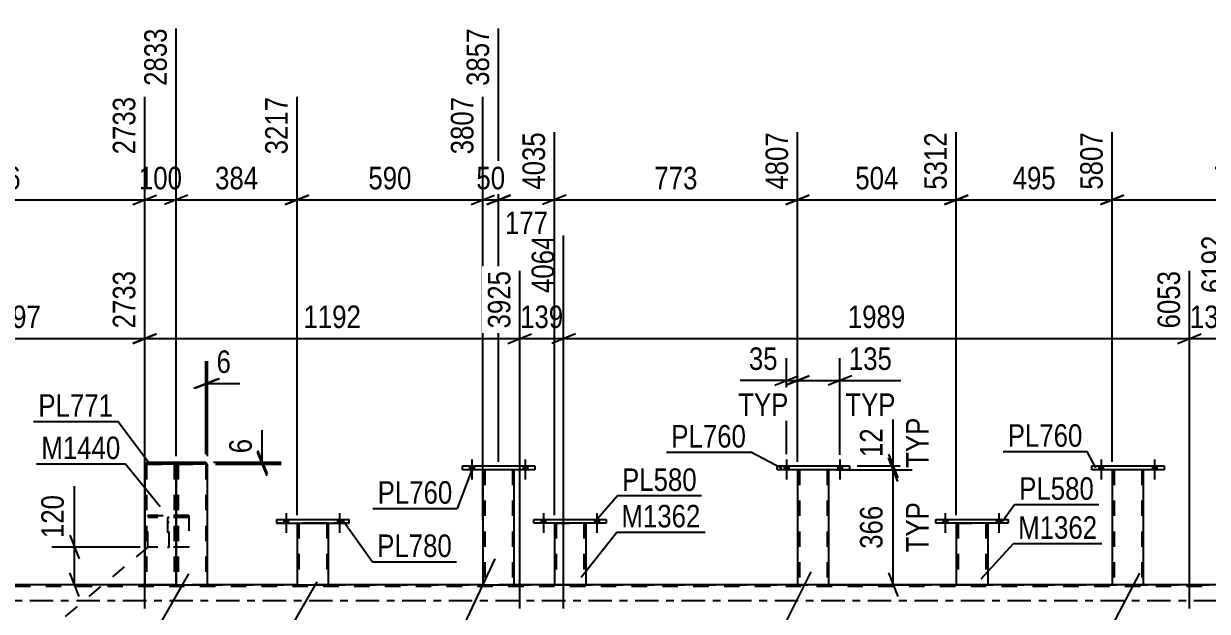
# Model space of a CAD drawing. Header units: millimetres. Extents: x -121 to 720, y -428 to 166.
# Drawn here: x 84.9 to 235.4, y -1.4 to 73.4 of the extents above; entities that cross this region are included whole.
import ezdxf

# ---------------------------------------------------------------- set-up
doc = ezdxf.new("R2010")
doc.units = ezdxf.units.MM
doc.linetypes.add('DXK_LINE_DOT2', pattern=[3.9198, 1.9599, -1.9599])
doc.linetypes.add('DXK_LINE_DOT3', pattern=[5.9187, 2.979, -0.9799, 0.9799, -0.9799])
doc.styles.add('Arial Narrow', font='ARIALN.TTF', dxfattribs={"height": 0.2})

# ---------------------------------------------------------------- blocks, each defined once
blk = doc.blocks.new('Part-318895430-3406 - 3370')
at = {"color": 2, "linetype": 'Continuous'}
for p, q in [((104.31, 17.35), (104.31, 2)), ((108.31, 17.35), (104.38, 17.35)), ((108.31, 2), (108.31, 17.35)), ((104.31, 2), (108.31, 2))]:
    blk.add_line(p, q, dxfattribs=at)
at = {"color": 7, "linetype": 'DXK_LINE_DOT2'}
for p, q in [((104.35, 17.35), (104.31, 17.35)), ((104.31, 17.35), (104.35, 17.35)), ((104.38, 17.35), (104.35, 17.35)), ((104.35, 17.35), (104.38, 17.35)), ((104.55, 17.35), (104.55, 2)), ((108.05, 17.35), (108.07, 17.35)), ((108.07, 17.35), (108.07, 2)), ((108.05, 2), (108.01, 2)), ((108.05, 2), (108.01, 2)), ((108.07, 2), (108.05, 2)), ((108.05, 2), (108.07, 2))]:
    blk.add_line(p, q, dxfattribs=at)
blk = doc.blocks.new('Part-318895430-3401 - 3370')
at = {"color": 2, "linetype": 'Continuous'}
for p, q in [((183.29, 16.63), (183.29, 2)), ((187.29, 2), (187.29, 16.63)), ((187.28, 1.99), (183.3, 1.99))]:
    blk.add_line(p, q, dxfattribs=at)
at = {"color": 7, "linetype": 'DXK_LINE_DOT2'}
for p, q in [((187.29, 16.63), (183.29, 16.63)), ((183.53, 16.63), (183.53, 1.99)), ((187.05, 16.63), (187.05, 1.99)), ((183.29, 2), (183.29, 1.99)), ((183.29, 1.99), (183.3, 1.99)), ((183.3, 1.99), (183.29, 1.99)), ((187, 1.99), (187.04, 1.99)), ((187, 1.99), (187.04, 1.99)), ((187.04, 1.99), (187.05, 1.99)), ((187.04, 1.99), (187.05, 1.99)), ((187.29, 1.99), (187.26, 1.99)), ((187.28, 1.99), (187.29, 1.99)), ((187.29, 2), (187.29, 1.99)), ((187.29, 1.99), (187.29, 2))]:
    blk.add_line(p, q, dxfattribs=at)
blk = doc.blocks.new('Part-318895430-3555 - 3370')
at = {"color": 2, "linetype": 'Continuous'}
for p, q in [((104.24, 17.35), (100.31, 17.35)), ((100.31, 17.35), (100.31, 2.01)), ((104.31, 2.01), (104.31, 17.35)), ((100.31, 2.01), (104.31, 2.01))]:
    blk.add_line(p, q, dxfattribs=at)
at = {"color": 7, "linetype": 'DXK_LINE_DOT2'}
for p, q in [((100.55, 17.35), (100.55, 2.01)), ((104.05, 17.35), (104.07, 17.35)), ((104.07, 17.35), (104.07, 2.01)), ((104.27, 17.35), (104.24, 17.35)), ((104.27, 17.35), (104.24, 17.35)), ((104.31, 17.35), (104.27, 17.35)), ((104.27, 17.35), (104.31, 17.35)), ((104.05, 2.01), (104.01, 2.01)), ((104.05, 2.01), (104.01, 2.01)), ((104.07, 2.01), (104.05, 2.01)), ((104.05, 2.01), (104.07, 2.01))]:
    blk.add_line(p, q, dxfattribs=at)
blk = doc.blocks.new('Part-318895430-3497 - 3370')
at = {"color": 7, "linetype": 'DXK_LINE_DOT2'}
for p, q in [((103.43, 10.56), (103.19, 10.56)), ((103.19, 10.56), (103.19, 6.8)), ((103.43, 10.56), (103.19, 10.56)), ((103.43, 6.8), (103.43, 10.56)), ((103.19, 9.96), (103.43, 9.96)), ((103.19, 6.8), (103.43, 6.8))]:
    blk.add_line(p, q, dxfattribs=at)
blk = doc.blocks.new('Part-318895430-3495 - 3370')
at = {"color": 2, "linetype": 'Continuous'}
for p, q in [((152.39, 9.84), (152.39, 2)), ((156.39, 9.84), (156.39, 2)), ((152.39, 2), (156.39, 2))]:
    blk.add_line(p, q, dxfattribs=at)
at = {"color": 7, "linetype": 'DXK_LINE_DOT2'}
for p, q in [((152.39, 9.84), (156.39, 9.84)), ((152.63, 9.84), (152.63, 2)), ((156.15, 9.84), (156.15, 2)), ((156.13, 2), (156.09, 2)), ((156.09, 2), (156.13, 2)), ((156.15, 2), (156.13, 2)), ((156.13, 2), (156.15, 2))]:
    blk.add_line(p, q, dxfattribs=at)
blk = doc.blocks.new('Part-318895430-3496 - 3370')
at = {"color": 7, "linetype": 'DXK_LINE_DOT2'}
for p, q in [((105.91, 10.8), (100.71, 10.8)), ((100.71, 6.8), (100.71, 10.8)), ((100.71, 10.8), (105.91, 10.8)), ((105.91, 10.56), (100.71, 10.56)), ((105.91, 10.56), (100.71, 10.56)), ((105.91, 10.8), (105.91, 6.8)), ((105.91, 6.8), (100.71, 6.8))]:
    blk.add_line(p, q, dxfattribs=at)
blk = doc.blocks.new('Part-318895430-3512 - 3370')
at = {"color": 2, "linetype": 'Continuous'}
for p, q in [((140.69, 17.11), (149.89, 17.11)), ((140.69, 16.63), (140.69, 17.11)), ((149.89, 16.63), (140.69, 16.63)), ((149.89, 17.11), (149.89, 16.63))]:
    blk.add_line(p, q, dxfattribs=at)
blk = doc.blocks.new('Part-318895430-3590 - 3370')
at = {"color": 2, "linetype": 'Continuous'}
for p, q in [((117.08, 10.32), (117.08, 9.84)), ((117.08, 10.32), (126.28, 10.32)), ((117.08, 9.84), (126.28, 9.84)), ((126.28, 9.84), (126.28, 10.32))]:
    blk.add_line(p, q, dxfattribs=at)
at = {"color": 7, "linetype": 'DXK_LINE_DOT2'}
for p, q in [((117.08, 10.32), (126.28, 10.32)), ((126.28, 9.84), (117.08, 9.84))]:
    blk.add_line(p, q, dxfattribs=at)
blk = doc.blocks.new('Part-318895430-3595 - 3370')
at = {"color": 2, "linetype": 'Continuous'}
for p, q in [((119.68, 9.84), (119.68, 2)), ((123.68, 2), (123.68, 9.84)), ((119.68, 1.99), (123.67, 1.99))]:
    blk.add_line(p, q, dxfattribs=at)
at = {"color": 7, "linetype": 'DXK_LINE_DOT2'}
for p, q in [((123.68, 9.84), (119.68, 9.84)), ((119.68, 9.84), (119.68, 9.84)), ((119.68, 9.84), (123.68, 9.84)), ((119.68, 9.84), (119.68, 9.84)), ((119.92, 9.84), (119.92, 9.84)), ((119.92, 9.84), (119.92, 1.99)), ((123.44, 9.84), (123.44, 9.84)), ((123.44, 9.84), (123.44, 1.99)), ((123.68, 9.84), (123.68, 9.84)), ((123.68, 9.84), (123.68, 9.84)), ((119.68, 2), (119.68, 1.99)), ((123.68, 1.99), (119.68, 1.99)), ((119.68, 1.99), (119.68, 1.99)), ((119.68, 1.99), (119.68, 1.99)), ((123.42, 1.99), (123.38, 1.99)), ((123.68, 1.99), (123.67, 1.99)), ((123.68, 1.99), (123.68, 2)), ((123.68, 1.99), (123.68, 2)), ((123.68, 1.99), (123.68, 1.99))]:
    blk.add_line(p, q, dxfattribs=at)
blk = doc.blocks.new('Part-318895430-3600 - 3370')
at = {"color": 2, "linetype": 'Continuous'}
for p, q in [((149.79, 10.32), (158.99, 10.32)), ((149.79, 9.84), (149.79, 10.32)), ((158.99, 9.84), (149.79, 9.84)), ((158.99, 10.32), (158.99, 9.84))]:
    blk.add_line(p, q, dxfattribs=at)
blk = doc.blocks.new('Part-318895430-3605 - 3370')
at = {"color": 2, "linetype": 'Continuous'}
for p, q in [((143.29, 16.63), (143.29, 2)), ((147.29, 2), (147.29, 16.63)), ((143.29, 2), (147.29, 2))]:
    blk.add_line(p, q, dxfattribs=at)
at = {"color": 7, "linetype": 'DXK_LINE_DOT2'}
for p, q in [((147.29, 16.63), (143.29, 16.63)), ((143.53, 16.63), (143.53, 2)), ((147.05, 16.63), (147.05, 2)), ((147, 2), (147.04, 2)), ((147, 2), (147.04, 2)), ((147.04, 2), (147.05, 2)), ((147.04, 2), (147.05, 2))]:
    blk.add_line(p, q, dxfattribs=at)
blk = doc.blocks.new('Part-318895430-3658 - 3370')
at = {"color": 2, "linetype": 'Continuous'}
for p, q in [((100.55, 17.59), (100.55, 17.35)), ((100.55, 17.59), (108.07, 17.59)), ((104.38, 17.35), (104.24, 17.35)), ((108.07, 17.59), (108.07, 17.35))]:
    blk.add_line(p, q, dxfattribs=at)
at = {"color": 7, "linetype": 'DXK_LINE_DOT2'}
for p, q in [((100.55, 17.59), (108.07, 17.59)), ((100.55, 17.35), (100.55, 17.35)), ((100.55, 17.35), (100.55, 17.35)), ((104.24, 17.35), (100.55, 17.35)), ((100.55, 17.35), (108.07, 17.35)), ((108.07, 17.35), (104.38, 17.35)), ((108.07, 17.35), (108.07, 17.35)), ((108.07, 17.35), (108.07, 17.35))]:
    blk.add_line(p, q, dxfattribs=at)
blk = doc.blocks.new('Part-318895430-3663 - 3370')
at = {"color": 2, "linetype": 'Continuous'}
for p, q in [((180.69, 17.11), (189.89, 17.11)), ((180.69, 16.63), (180.69, 17.11)), ((189.89, 16.63), (180.69, 16.63)), ((189.89, 17.11), (189.89, 16.63))]:
    blk.add_line(p, q, dxfattribs=at)
blk = doc.blocks.new('Part-318895430-3668 - 3370')
at = {"color": 2, "linetype": 'Continuous'}
for p, q in [((220.69, 17.11), (229.89, 17.11)), ((220.69, 16.63), (220.69, 17.11)), ((229.89, 16.63), (220.69, 16.63)), ((229.89, 17.11), (229.89, 16.63))]:
    blk.add_line(p, q, dxfattribs=at)
blk = doc.blocks.new('Bolt-318895430-3674 - 3370')
at = {"linetype": 'Continuous'}
for points in [[(141.61, 16.63), (142.17, 16.63), (142.17, 17.11), (141.61, 17.11)], [(141.61, 16.63), (142.17, 16.63), (142.17, 17.11), (141.61, 17.11)], [(148.41, 16.63), (148.97, 16.63), (148.97, 17.11), (148.41, 17.11)], [(148.41, 16.63), (148.97, 16.63), (148.97, 17.11), (148.41, 17.11)]]:
    blk.add_hatch(color=1, dxfattribs=at).paths.add_polyline_path(points)
at = {"color": 1, "linetype": 'Continuous'}
for p, q in [((141.61, 17.11), (141.61, 16.63)), ((141.61, 17.11), (141.61, 16.63)), ((141.89, 17.91), (141.89, 15.39)), ((141.89, 17.91), (141.89, 15.39)), ((142.17, 17.11), (142.17, 16.63)), ((142.17, 17.11), (142.17, 16.63)), ((148.41, 17.11), (148.41, 16.63)), ((148.41, 17.11), (148.41, 16.63)), ((148.69, 17.91), (148.69, 15.39)), ((148.69, 17.91), (148.69, 15.39)), ((148.97, 17.11), (148.97, 16.63)), ((148.97, 17.11), (148.97, 16.63))]:
    blk.add_line(p, q, dxfattribs=at)
blk = doc.blocks.new('Bolt-318895430-3675 - 3370')
at = {"linetype": 'Continuous'}
for points in [[(201.79, 9.84), (202.35, 9.84), (202.35, 10.32), (201.79, 10.32)], [(201.79, 9.84), (202.35, 9.84), (202.35, 10.32), (201.79, 10.32)], [(208.59, 9.84), (209.15, 9.84), (209.15, 10.32), (208.59, 10.32)], [(208.59, 9.84), (209.15, 9.84), (209.15, 10.32), (208.59, 10.32)]]:
    blk.add_hatch(color=1, dxfattribs=at).paths.add_polyline_path(points)
at = {"color": 1, "linetype": 'Continuous'}
for p, q in [((202.07, 11.12), (202.07, 8.6)), ((202.07, 11.12), (202.07, 8.6)), ((208.87, 11.12), (208.87, 8.6)), ((208.87, 11.12), (208.87, 8.6)), ((201.79, 10.32), (201.79, 9.84)), ((201.79, 10.32), (201.79, 9.84)), ((202.35, 10.32), (202.35, 9.84)), ((202.35, 10.32), (202.35, 9.84)), ((208.59, 10.32), (208.59, 9.84)), ((208.59, 10.32), (208.59, 9.84)), ((209.15, 10.32), (209.15, 9.84)), ((209.15, 10.32), (209.15, 9.84))]:
    blk.add_line(p, q, dxfattribs=at)
blk = doc.blocks.new('Bolt-318895430-3676 - 3370')
at = {"linetype": 'Continuous'}
for points in [[(150.71, 9.84), (151.27, 9.84), (151.27, 10.32), (150.71, 10.32)], [(150.71, 9.84), (151.27, 9.84), (151.27, 10.32), (150.71, 10.32)], [(157.51, 9.84), (158.07, 9.84), (158.07, 10.32), (157.51, 10.32)], [(157.51, 9.84), (158.07, 9.84), (158.07, 10.32), (157.51, 10.32)]]:
    blk.add_hatch(color=1, dxfattribs=at).paths.add_polyline_path(points)
at = {"color": 1, "linetype": 'Continuous'}
for p, q in [((150.99, 11.12), (150.99, 8.6)), ((150.99, 11.12), (150.99, 8.6)), ((157.79, 11.12), (157.79, 8.6)), ((157.79, 11.12), (157.79, 8.6)), ((150.71, 10.32), (150.71, 9.84)), ((150.71, 10.32), (150.71, 9.84)), ((151.27, 10.32), (151.27, 9.84)), ((151.27, 10.32), (151.27, 9.84)), ((157.51, 10.32), (157.51, 9.84)), ((157.51, 10.32), (157.51, 9.84)), ((158.07, 10.32), (158.07, 9.84)), ((158.07, 10.32), (158.07, 9.84))]:
    blk.add_line(p, q, dxfattribs=at)
blk = doc.blocks.new('Part-318895430-3692 - 3370')
at = {"color": 2, "linetype": 'Continuous'}
for p, q in [((223.29, 16.63), (223.29, 2)), ((227.29, 2), (227.29, 16.63)), ((227.28, 1.99), (223.3, 1.99))]:
    blk.add_line(p, q, dxfattribs=at)
at = {"color": 7, "linetype": 'DXK_LINE_DOT2'}
for p, q in [((227.29, 16.63), (223.29, 16.63)), ((223.53, 16.63), (223.53, 1.99)), ((227.05, 16.63), (227.05, 1.99)), ((223.29, 2), (223.29, 1.99)), ((223.29, 1.99), (223.3, 1.99)), ((223.3, 1.99), (223.29, 1.99)), ((226.99, 1.99), (227.03, 1.99)), ((226.99, 1.99), (227.03, 1.99)), ((227.03, 1.99), (227.05, 1.99)), ((227.03, 1.99), (227.05, 1.99)), ((227.29, 1.99), (227.25, 1.99)), ((227.28, 1.99), (227.29, 1.99)), ((227.29, 2), (227.29, 1.99)), ((227.29, 1.99), (227.29, 2))]:
    blk.add_line(p, q, dxfattribs=at)
blk = doc.blocks.new('Bolt-318895430-3725 - 3370')
at = {"linetype": 'Continuous'}
for points in [[(221.61, 16.63), (222.17, 16.63), (222.17, 17.11), (221.61, 17.11)], [(221.61, 16.63), (222.17, 16.63), (222.17, 17.11), (221.61, 17.11)], [(228.41, 16.63), (228.97, 16.63), (228.97, 17.11), (228.41, 17.11)], [(228.41, 16.63), (228.97, 16.63), (228.97, 17.11), (228.41, 17.11)]]:
    blk.add_hatch(color=1, dxfattribs=at).paths.add_polyline_path(points)
at = {"color": 1, "linetype": 'Continuous'}
for p, q in [((221.61, 17.11), (221.61, 16.63)), ((221.61, 17.11), (221.61, 16.63)), ((221.89, 17.91), (221.89, 15.39)), ((221.89, 17.91), (221.89, 15.39)), ((222.17, 17.11), (222.17, 16.63)), ((222.17, 17.11), (222.17, 16.63)), ((228.41, 17.11), (228.41, 16.63)), ((228.41, 17.11), (228.41, 16.63)), ((228.69, 17.91), (228.69, 15.39)), ((228.69, 17.91), (228.69, 15.39)), ((228.97, 17.11), (228.97, 16.63)), ((228.97, 17.11), (228.97, 16.63))]:
    blk.add_line(p, q, dxfattribs=at)
blk = doc.blocks.new('Part-318895430-3741 - 3370')
at = {"color": 2, "linetype": 'Continuous'}
for p, q in [((200.87, 10.32), (210.07, 10.32)), ((200.87, 9.84), (200.87, 10.32)), ((210.07, 9.84), (200.87, 9.84)), ((210.07, 10.32), (210.07, 9.84))]:
    blk.add_line(p, q, dxfattribs=at)
blk = doc.blocks.new('Part-318895430-3746 - 3370')
at = {"color": 2, "linetype": 'Continuous'}
for p, q in [((203.47, 9.84), (203.47, 2)), ((207.47, 9.84), (207.47, 2)), ((203.47, 2), (207.47, 2))]:
    blk.add_line(p, q, dxfattribs=at)
at = {"color": 7, "linetype": 'DXK_LINE_DOT2'}
for p, q in [((203.47, 9.84), (207.47, 9.84)), ((203.71, 9.84), (203.71, 2)), ((207.23, 9.84), (207.23, 2)), ((207.21, 2), (207.18, 2)), ((207.18, 2), (207.21, 2)), ((207.23, 2), (207.21, 2)), ((207.21, 2), (207.23, 2))]:
    blk.add_line(p, q, dxfattribs=at)
blk = doc.blocks.new('Bolt-318895430-3763 - 3370')
at = {"linetype": 'Continuous'}
for points in [[(118, 9.84), (118.56, 9.84), (118.56, 10.32), (118, 10.32)], [(118, 9.84), (118.56, 9.84), (118.56, 10.32), (118, 10.32)], [(124.8, 9.84), (125.36, 9.84), (125.36, 10.32), (124.8, 10.32)], [(124.8, 9.84), (125.36, 9.84), (125.36, 10.32), (124.8, 10.32)]]:
    blk.add_hatch(color=1, dxfattribs=at).paths.add_polyline_path(points)
at = {"color": 1, "linetype": 'Continuous'}
for p, q in [((118.28, 11.12), (118.28, 8.6)), ((118.28, 11.12), (118.28, 8.6)), ((125.08, 11.12), (125.08, 8.6)), ((125.08, 11.12), (125.08, 8.6)), ((118, 10.32), (118, 9.84)), ((118, 10.32), (118, 9.84)), ((118.56, 10.32), (118.56, 9.84)), ((118.56, 10.32), (118.56, 9.84)), ((124.8, 10.32), (124.8, 9.84)), ((124.8, 10.32), (124.8, 9.84)), ((125.36, 10.32), (125.36, 9.84)), ((125.36, 10.32), (125.36, 9.84))]:
    blk.add_line(p, q, dxfattribs=at)
blk = doc.blocks.new('Bolt-318895430-3809 - 3370')
at = {"linetype": 'Continuous'}
for points in [[(181.61, 16.63), (182.17, 16.63), (182.17, 17.11), (181.61, 17.11)], [(181.61, 16.63), (182.17, 16.63), (182.17, 17.11), (181.61, 17.11)], [(188.41, 16.63), (188.97, 16.63), (188.97, 17.11), (188.41, 17.11)], [(188.41, 16.63), (188.97, 16.63), (188.97, 17.11), (188.41, 17.11)]]:
    blk.add_hatch(color=1, dxfattribs=at).paths.add_polyline_path(points)
at = {"color": 1, "linetype": 'Continuous'}
for p, q in [((181.61, 17.11), (181.61, 16.63)), ((181.61, 17.11), (181.61, 16.63)), ((181.89, 17.91), (181.89, 15.39)), ((181.89, 17.91), (181.89, 15.39)), ((182.17, 17.11), (182.17, 16.63)), ((182.17, 17.11), (182.17, 16.63)), ((188.41, 17.11), (188.41, 16.63)), ((188.41, 17.11), (188.41, 16.63)), ((188.69, 17.91), (188.69, 15.39)), ((188.69, 17.91), (188.69, 15.39)), ((188.97, 17.11), (188.97, 16.63)), ((188.97, 17.11), (188.97, 16.63))]:
    blk.add_line(p, q, dxfattribs=at)
blk = doc.blocks.new('Part-318895430-3944 - 3370')
at = {"color": 7, "linetype": 'DXK_LINE_DOT2'}
for p, q in [((638.46, 1.76), (-9, 1.76)), ((104.31, 2), (638.46, 2)), ((108.31, 2), (104.31, 2)), ((123.68, 2), (119.68, 2)), ((147.29, 2), (143.29, 2)), ((187.29, 2), (183.29, 2)), ((227.29, 2), (223.29, 2))]:
    blk.add_line(p, q, dxfattribs=at)
at = {"color": 2, "linetype": 'Continuous'}
for p, q in [((104.31, 2), (67.29, 2)), ((119.68, 2), (108.31, 2)), ((143.29, 2), (123.68, 2)), ((183.29, 2), (147.29, 2)), ((223.29, 2), (187.29, 2)), ((263.34, 2), (227.29, 2))]:
    blk.add_line(p, q, dxfattribs=at)
at = {"color": 7, "linetype": 'DXK_LINE_DOT3'}
blk.add_line((-9, 0), (638.46, 0), dxfattribs=at)
blk = doc.blocks.new('StraightDimension-318895430-22063 - 3370')
at = {"color": 7, "linetype": 'Continuous'}
for p, q in [((90.77, 8.3), (91.97, 5.3)), ((99.71, 6.8), (88.52, 6.8)), ((91.37, 2.01), (91.37, 6.8)), ((91.97, 0.51), (90.77, 3.51)), ((99.55, 2.01), (88.52, 2.01))]:
    blk.add_line(p, q, dxfattribs=at)
at = {"color": 0}
blk.add_wipeout([(90.62, 14.01), (86.42, 14.01), (86.42, 7.33), (90.62, 7.33)], dxfattribs=at)
at = {"color": 7, "linetype": 'Continuous'}
blk.add_line((91.37, 6.8), (91.37, 14.54), dxfattribs=at)
blk.add_line((91.37, 6.8), (91.37, 14.54), dxfattribs=at)
at = {"color": 3, "style": 'Arial Narrow'}
blk.add_text('120', height=2.863, rotation=90.0002, dxfattribs=at).set_placement((90.02, 7.93))
blk = doc.blocks.new('StraightDimension-318895430-21462 - 3370')
at = {"color": 7, "linetype": 'Continuous'}
for p, q in [((238.7, -1), (238.7, 46.41)), ((233.12, -1), (233.12, 41.91)), ((231.62, 32.7), (234.62, 33.9)), ((233.12, 33.3), (238.7, 33.3)), ((240.2, 33.9), (237.2, 32.7))]:
    blk.add_line(p, q, dxfattribs=at)
at = {"color": 0}
blk.add_wipeout([(239.25, 34.05), (239.25, 38.25), (232.57, 38.25), (232.57, 34.05)], dxfattribs=at)
at = {"color": 3, "style": 'Arial Narrow'}
blk.add_text('139', height=2.863, dxfattribs=at).set_placement((233.17, 34.65))
at = {"color": 0, "linetype": 'Continuous'}
blk.add_wipeout([(238.1, 47.01), (233.9, 47.01), (233.9, 38.5), (238.1, 38.5)], dxfattribs=at)
at = {"color": 3, "linetype": 'Continuous', "style": 'Arial Narrow'}
blk.add_text('6192', height=2.863, rotation=90.0002, dxfattribs=at).set_placement((237.5, 39.1))
blk = doc.blocks.new('StraightDimension-318895430-17384 - 3370')
at = {"color": 7, "linetype": 'Continuous'}
for p, q in [((183.29, 17.63), (183.29, 30.82)), ((188.69, 18.54), (188.69, 30.82)), ((181.79, 27.37), (184.79, 28.57)), ((183.29, 27.97), (188.69, 27.97)), ((190.19, 28.57), (187.19, 27.37))]:
    blk.add_line(p, q, dxfattribs=at)
at = {"color": 0}
blk.add_wipeout([(195.9, 28.72), (195.9, 32.92), (189.22, 32.92), (189.22, 28.72)], dxfattribs=at)
at = {"color": 0, "linetype": 'Continuous'}
blk.add_wipeout([(196.36, 22.87), (196.36, 27.07), (188.77, 27.07), (188.77, 22.87)], dxfattribs=at)
at = {"color": 7, "linetype": 'Continuous'}
blk.add_line((188.69, 27.97), (196.43, 27.97), dxfattribs=at)
blk.add_line((188.69, 27.97), (196.43, 27.97), dxfattribs=at)
at = {"color": 3, "style": 'Arial Narrow'}
blk.add_text('135', height=2.863, dxfattribs=at).set_placement((189.82, 29.32))
at = {"color": 3, "linetype": 'Continuous', "style": 'Arial Narrow'}
blk.add_text('TYP', height=2.863, dxfattribs=at).set_placement((189.37, 23.47))
blk = doc.blocks.new('StraightDimension-318895430-21464 - 3370')
at = {"color": 7, "linetype": 'Continuous'}
for p, q in [((153.56, -1), (153.56, 46.41)), ((147.99, -1), (147.99, 41.91)), ((146.49, 32.7), (149.49, 33.9)), ((147.99, 33.3), (153.56, 33.3)), ((155.06, 33.9), (152.06, 32.7))]:
    blk.add_line(p, q, dxfattribs=at)
at = {"color": 0}
blk.add_wipeout([(154.12, 34.05), (154.12, 38.25), (147.43, 38.25), (147.43, 34.05)], dxfattribs=at)
at = {"color": 3, "style": 'Arial Narrow'}
blk.add_text('139', height=2.863, dxfattribs=at).set_placement((148.03, 34.65))
at = {"color": 0, "linetype": 'Continuous'}
blk.add_wipeout([(152.96, 47.01), (148.76, 47.01), (148.76, 38.5), (152.96, 38.5)], dxfattribs=at)
at = {"color": 3, "linetype": 'Continuous', "style": 'Arial Narrow'}
blk.add_text('4064', height=2.863, rotation=90.0002, dxfattribs=at).set_placement((152.36, 39.1))
blk = doc.blocks.new('StraightDimension-318895430-22085 - 3370')
at = {"color": 7, "linetype": 'Continuous'}
for p, q in [((108.07, 18.59), (108.07, 30.44)), ((108.31, 18.35), (108.31, 30.44)), ((106.57, 26.99), (109.57, 28.19)), ((109.81, 28.19), (106.81, 26.99)), ((108.07, 27.59), (108.31, 27.59))]:
    blk.add_line(p, q, dxfattribs=at)
at = {"color": 0}
blk.add_wipeout([(111.86, 28.34), (111.86, 32.54), (108.84, 32.54), (108.84, 28.34)], dxfattribs=at)
at = {"color": 7, "linetype": 'Continuous'}
blk.add_line((108.31, 27.59), (112.39, 27.59), dxfattribs=at)
blk.add_line((108.31, 27.59), (112.39, 27.59), dxfattribs=at)
at = {"color": 3, "style": 'Arial Narrow'}
blk.add_text('6', height=2.86, dxfattribs=at).set_placement((109.44, 28.94))
blk = doc.blocks.new('StraightDimension-318895430-10775 - 3370')
at = {"color": 7, "linetype": 'Continuous'}
for p, q in [((183.29, 17.63), (183.29, 59.56)), ((203.47, 10.84), (203.47, 59.56)), ((184.79, 51.54), (181.79, 50.34)), ((201.97, 50.34), (204.97, 51.54)), ((183.29, 50.94), (203.47, 50.94))]:
    blk.add_line(p, q, dxfattribs=at)
at = {"color": 0, "linetype": 'Continuous'}
blk.add_wipeout([(202.87, 60.16), (198.67, 60.16), (198.67, 51.64), (202.87, 51.64)], dxfattribs=at)
at = {"color": 0}
blk.add_wipeout([(196.72, 51.69), (196.72, 55.89), (190.04, 55.89), (190.04, 51.69)], dxfattribs=at)
at = {"color": 3, "linetype": 'Continuous', "style": 'Arial Narrow'}
blk.add_text('5312', height=2.863, rotation=90.0002, dxfattribs=at).set_placement((202.27, 52.24))
at = {"color": 3, "style": 'Arial Narrow'}
blk.add_text('504', height=2.863, dxfattribs=at).set_placement((190.64, 52.29))
blk = doc.blocks.new('StraightDimension-318895430-10776 - 3370')
at = {"color": 7, "linetype": 'Continuous'}
for p, q in [((152.39, 10.84), (152.39, 59.56)), ((183.29, 17.63), (183.29, 59.56)), ((153.89, 51.54), (150.89, 50.34)), ((181.79, 50.34), (184.79, 51.54)), ((152.39, 50.94), (183.29, 50.94))]:
    blk.add_line(p, q, dxfattribs=at)
at = {"color": 0, "linetype": 'Continuous'}
blk.add_wipeout([(182.69, 60.16), (178.49, 60.16), (178.49, 51.64), (182.69, 51.64)], dxfattribs=at)
at = {"color": 0}
blk.add_wipeout([(171.18, 51.69), (171.18, 55.89), (164.5, 55.89), (164.5, 51.69)], dxfattribs=at)
at = {"color": 3, "linetype": 'Continuous', "style": 'Arial Narrow'}
blk.add_text('4807', height=2.863, rotation=90.0002, dxfattribs=at).set_placement((182.09, 52.24))
at = {"color": 3, "style": 'Arial Narrow'}
blk.add_text('773', height=2.863, dxfattribs=at).set_placement((165.1, 52.29))
blk = doc.blocks.new('StraightDimension-318895430-10781 - 3370')
at = {"color": 7, "linetype": 'Continuous'}
for p, q in [((104.31, 18.35), (104.31, 72.76)), ((100.31, 18.35), (100.31, 64.06)), ((98.81, 50.34), (101.81, 51.54)), ((105.81, 51.54), (102.81, 50.34)), ((100.31, 50.94), (104.31, 50.94))]:
    blk.add_line(p, q, dxfattribs=at)
at = {"color": 0, "linetype": 'Continuous'}
blk.add_wipeout([(103.71, 73.36), (99.51, 73.36), (99.51, 64.84), (103.71, 64.84)], dxfattribs=at)
at = {"color": 0}
blk.add_wipeout([(105.65, 51.69), (105.65, 55.89), (98.97, 55.89), (98.97, 51.69)], dxfattribs=at)
at = {"color": 3, "linetype": 'Continuous', "style": 'Arial Narrow'}
blk.add_text('2833', height=2.863, rotation=90.0002, dxfattribs=at).set_placement((103.11, 65.44))
at = {"color": 3, "style": 'Arial Narrow'}
blk.add_text('100', height=2.863, dxfattribs=at).set_placement((99.57, 52.29))
blk = doc.blocks.new('StraightDimension-318895430-10782 - 3370')
at = {"color": 7, "linetype": 'Continuous'}
for p, q in [((63.29, 17.63), (63.29, 64.06)), ((100.31, 18.35), (100.31, 64.06)), ((64.79, 51.54), (61.79, 50.34)), ((98.81, 50.34), (101.81, 51.54)), ((63.29, 50.94), (100.31, 50.94))]:
    blk.add_line(p, q, dxfattribs=at)
at = {"color": 0, "linetype": 'Continuous'}
blk.add_wipeout([(99.71, 64.66), (95.51, 64.66), (95.51, 56.14), (99.71, 56.14)], dxfattribs=at)
at = {"color": 0}
blk.add_wipeout([(85.14, 51.69), (85.14, 55.89), (78.46, 55.89), (78.46, 51.69)], dxfattribs=at)
at = {"color": 3, "linetype": 'Continuous', "style": 'Arial Narrow'}
blk.add_text('2733', height=2.863, rotation=90.0002, dxfattribs=at).set_placement((99.11, 56.74))
at = {"color": 3, "style": 'Arial Narrow'}
blk.add_text('926', height=2.863, dxfattribs=at).set_placement((79.06, 52.29))
blk = doc.blocks.new('StraightDimension-318895430-10780 - 3370')
at = {"color": 7, "linetype": 'Continuous'}
for p, q in [((104.31, 18.35), (104.31, 72.76)), ((119.68, 10.84), (119.68, 64.06)), ((105.81, 51.54), (102.81, 50.34)), ((118.18, 50.34), (121.18, 51.54)), ((104.31, 50.94), (119.68, 50.94))]:
    blk.add_line(p, q, dxfattribs=at)
at = {"color": 0}
blk.add_wipeout([(115.34, 51.69), (115.34, 55.89), (108.65, 55.89), (108.65, 51.69)], dxfattribs=at)
at = {"color": 3, "style": 'Arial Narrow'}
blk.add_text('384', height=2.863, dxfattribs=at).set_placement((109.25, 52.29))
at = {"color": 0, "linetype": 'Continuous'}
blk.add_wipeout([(119.08, 64.66), (114.88, 64.66), (114.88, 56.14), (119.08, 56.14)], dxfattribs=at)
at = {"color": 3, "linetype": 'Continuous', "style": 'Arial Narrow'}
blk.add_text('3217', height=2.863, rotation=90.0002, dxfattribs=at).set_placement((118.48, 56.74))
blk = doc.blocks.new('StraightDimension-318895430-22096 - 3370')
at = {"color": 7, "linetype": 'Continuous'}
for p, q in [((114.66, 19.09), (115.86, 16.09)), ((115.86, 15.85), (114.66, 18.85)), ((109.07, 17.59), (117.66, 17.59)), ((109.31, 17.35), (117.66, 17.35)), ((115.26, 17.35), (115.26, 17.59))]:
    blk.add_line(p, q, dxfattribs=at)
at = {"color": 0}
blk.add_wipeout([(114.51, 21.14), (110.31, 21.14), (110.31, 18.12), (114.51, 18.12)], dxfattribs=at)
at = {"color": 7, "linetype": 'Continuous'}
blk.add_line((115.26, 17.59), (115.26, 21.67), dxfattribs=at)
blk.add_line((115.26, 17.59), (115.26, 21.67), dxfattribs=at)
at = {"color": 3, "style": 'Arial Narrow'}
blk.add_text('6', height=2.86, rotation=90.0002, dxfattribs=at).set_placement((113.91, 18.72))
blk = doc.blocks.new('StraightDimension-318895430-10777 - 3370')
at = {"color": 7, "linetype": 'Continuous'}
for p, q in [((145.29, 17.63), (145.29, 72.76)), ((152.39, 10.84), (152.39, 59.56)), ((143.79, 50.34), (146.79, 51.54)), ((153.89, 51.54), (150.89, 50.34)), ((145.29, 50.94), (152.39, 50.94))]:
    blk.add_line(p, q, dxfattribs=at)
at = {"color": 0, "linetype": 'Continuous'}
blk.add_wipeout([(151.79, 60.16), (147.59, 60.16), (147.59, 51.64), (151.79, 51.64)], dxfattribs=at)
at = {"color": 0}
blk.add_wipeout([(152.18, 45.99), (152.18, 50.19), (145.5, 50.19), (145.5, 45.99)], dxfattribs=at)
at = {"color": 3, "linetype": 'Continuous', "style": 'Arial Narrow'}
blk.add_text('4035', height=2.863, rotation=90.0002, dxfattribs=at).set_placement((151.19, 52.24))
at = {"color": 3, "style": 'Arial Narrow'}
blk.add_text('177', height=2.863, dxfattribs=at).set_placement((146.1, 46.59))
blk = doc.blocks.new('StraightDimension-318895430-17385 - 3370')
at = {"color": 7, "linetype": 'Continuous'}
for p, q in [((181.89, 18.59), (181.89, 30.82)), ((183.29, 17.63), (183.29, 30.82)), ((180.39, 27.37), (183.39, 28.57)), ((184.79, 28.57), (181.79, 27.37)), ((181.89, 27.97), (183.29, 27.97))]:
    blk.add_line(p, q, dxfattribs=at)
at = {"color": 0}
blk.add_wipeout([(181.37, 28.72), (181.37, 32.92), (176.51, 32.92), (176.51, 28.72)], dxfattribs=at)
at = {"color": 0, "linetype": 'Continuous'}
blk.add_wipeout([(182.74, 22.87), (182.74, 27.07), (175.15, 27.07), (175.15, 22.87)], dxfattribs=at)
at = {"color": 7, "linetype": 'Continuous'}
blk.add_line((181.89, 27.97), (175.99, 27.97), dxfattribs=at)
blk.add_line((181.89, 27.97), (175.99, 27.97), dxfattribs=at)
at = {"color": 3, "style": 'Arial Narrow'}
blk.add_text('35', height=2.863, dxfattribs=at).set_placement((177.11, 29.32))
at = {"color": 3, "linetype": 'Continuous', "style": 'Arial Narrow'}
blk.add_text('TYP', height=2.863, dxfattribs=at).set_placement((175.75, 23.47))
blk = doc.blocks.new('StraightDimension-318895430-10773 - 3370')
at = {"color": 7, "linetype": 'Continuous'}
for p, q in [((223.29, 17.63), (223.29, 59.56)), ((254.55, 10.84), (254.55, 59.56)), ((224.79, 51.54), (221.79, 50.34)), ((253.05, 50.34), (256.05, 51.54)), ((223.29, 50.94), (254.55, 50.94))]:
    blk.add_line(p, q, dxfattribs=at)
at = {"color": 0, "linetype": 'Continuous'}
blk.add_wipeout([(253.95, 60.16), (249.75, 60.16), (249.75, 51.64), (253.95, 51.64)], dxfattribs=at)
at = {"color": 0}
blk.add_wipeout([(242.26, 51.69), (242.26, 55.89), (235.58, 55.89), (235.58, 51.69)], dxfattribs=at)
at = {"color": 3, "linetype": 'Continuous', "style": 'Arial Narrow'}
blk.add_text('6589', height=2.863, rotation=90.0002, dxfattribs=at).set_placement((253.35, 52.24))
at = {"color": 3, "style": 'Arial Narrow'}
blk.add_text('782', height=2.863, dxfattribs=at).set_placement((236.18, 52.29))
blk = doc.blocks.new('StraightDimension-318895430-10774 - 3370')
at = {"color": 7, "linetype": 'Continuous'}
for p, q in [((203.47, 10.84), (203.47, 59.56)), ((223.29, 17.63), (223.29, 59.56)), ((204.97, 51.54), (201.97, 50.34)), ((221.79, 50.34), (224.79, 51.54)), ((203.47, 50.94), (223.29, 50.94))]:
    blk.add_line(p, q, dxfattribs=at)
at = {"color": 0, "linetype": 'Continuous'}
blk.add_wipeout([(222.69, 60.16), (218.49, 60.16), (218.49, 51.64), (222.69, 51.64)], dxfattribs=at)
at = {"color": 0}
blk.add_wipeout([(216.72, 51.69), (216.72, 55.89), (210.04, 55.89), (210.04, 51.69)], dxfattribs=at)
at = {"color": 3, "linetype": 'Continuous', "style": 'Arial Narrow'}
blk.add_text('5807', height=2.863, rotation=90.0002, dxfattribs=at).set_placement((222.09, 52.24))
at = {"color": 3, "style": 'Arial Narrow'}
blk.add_text('495', height=2.863, dxfattribs=at).set_placement((210.64, 52.29))
blk = doc.blocks.new('StraightDimension-318895430-10778 - 3370')
at = {"color": 7, "linetype": 'Continuous'}
for p, q in [((145.29, 17.63), (145.29, 72.76)), ((143.29, 10.32), (143.29, 64.06)), ((141.79, 50.34), (144.79, 51.54)), ((146.79, 51.54), (143.79, 50.34)), ((143.29, 50.94), (145.29, 50.94))]:
    blk.add_line(p, q, dxfattribs=at)
at = {"color": 0, "linetype": 'Continuous'}
blk.add_wipeout([(144.69, 73.36), (140.49, 73.36), (140.49, 64.84), (144.69, 64.84)], dxfattribs=at)
at = {"color": 0}
blk.add_wipeout([(146.72, 51.69), (146.72, 55.89), (141.87, 55.89), (141.87, 51.69)], dxfattribs=at)
at = {"color": 3, "linetype": 'Continuous', "style": 'Arial Narrow'}
blk.add_text('3857', height=2.863, rotation=90.0002, dxfattribs=at).set_placement((144.09, 65.44))
at = {"color": 3, "style": 'Arial Narrow'}
blk.add_text('50', height=2.863, dxfattribs=at).set_placement((142.47, 52.29))
blk = doc.blocks.new('StraightDimension-318895430-10779 - 3370')
at = {"color": 7, "linetype": 'Continuous'}
for p, q in [((119.68, 10.84), (119.68, 64.06)), ((143.29, 10.32), (143.29, 64.06)), ((121.18, 51.54), (118.18, 50.34)), ((141.79, 50.34), (144.79, 51.54)), ((119.68, 50.94), (143.29, 50.94))]:
    blk.add_line(p, q, dxfattribs=at)
at = {"color": 0, "linetype": 'Continuous'}
blk.add_wipeout([(142.69, 64.66), (138.49, 64.66), (138.49, 56.14), (142.69, 56.14)], dxfattribs=at)
at = {"color": 0}
blk.add_wipeout([(134.83, 51.69), (134.83, 55.89), (128.14, 55.89), (128.14, 51.69)], dxfattribs=at)
at = {"color": 3, "linetype": 'Continuous', "style": 'Arial Narrow'}
blk.add_text('3807', height=2.863, rotation=90.0002, dxfattribs=at).set_placement((142.09, 56.74))
at = {"color": 3, "style": 'Arial Narrow'}
blk.add_text('590', height=2.863, dxfattribs=at).set_placement((128.74, 52.29))
blk = doc.blocks.new('StraightDimension-318895430-17355 - 3370')
at = {"color": 7, "linetype": 'Continuous'}
for p, q in [((194.85, 18.61), (196.05, 15.61)), ((196.05, 15.13), (194.85, 18.13)), ((188.29, 16.63), (197.85, 16.63)), ((190.89, 17.11), (197.85, 17.11)), ((195.45, 16.63), (195.45, 17.11))]:
    blk.add_line(p, q, dxfattribs=at)
at = {"color": 0, "linetype": 'Continuous'}
blk.add_wipeout([(200.55, 23.86), (196.35, 23.86), (196.35, 16.27), (200.55, 16.27)], dxfattribs=at)
at = {"color": 0}
blk.add_wipeout([(194.7, 22.49), (190.5, 22.49), (190.5, 17.64), (194.7, 17.64)], dxfattribs=at)
at = {"color": 7, "linetype": 'Continuous'}
blk.add_line((195.45, 17.11), (195.45, 23.02), dxfattribs=at)
blk.add_line((195.45, 17.11), (195.45, 23.02), dxfattribs=at)
at = {"color": 3, "linetype": 'Continuous', "style": 'Arial Narrow'}
blk.add_text('TYP', height=2.863, rotation=90.0002, dxfattribs=at).set_placement((199.95, 16.87))
at = {"color": 3, "style": 'Arial Narrow'}
blk.add_text('12', height=2.863, rotation=90.0002, dxfattribs=at).set_placement((194.1, 18.24))
blk = doc.blocks.new('StraightDimension-318895430-17356 - 3370')
at = {"color": 7, "linetype": 'Continuous'}
for p, q in [((196.05, 15.13), (194.85, 18.13)), ((188.29, 16.63), (197.85, 16.63)), ((195.45, 2), (195.45, 16.63)), ((194.85, 3.5), (196.05, 0.5)), ((188.29, 2), (197.85, 2))]:
    blk.add_line(p, q, dxfattribs=at)
at = {"color": 0, "linetype": 'Continuous'}
blk.add_wipeout([(200.55, 13.11), (196.35, 13.11), (196.35, 5.52), (200.55, 5.52)], dxfattribs=at)
at = {"color": 3, "linetype": 'Continuous', "style": 'Arial Narrow'}
blk.add_text('TYP', height=2.863, rotation=90.0002, dxfattribs=at).set_placement((199.95, 6.12))
at = {"color": 0}
blk.add_wipeout([(194.7, 12.66), (190.5, 12.66), (190.5, 5.97), (194.7, 5.97)], dxfattribs=at)
at = {"color": 3, "style": 'Arial Narrow'}
blk.add_text('366', height=2.863, rotation=90.0002, dxfattribs=at).set_placement((194.1, 6.57))
blk = doc.blocks.new('StraightDimension-318895430-21463 - 3370')
at = {"color": 7, "linetype": 'Continuous'}
for p, q in [((153.56, -1), (153.56, 46.41)), ((233.12, -1), (233.12, 41.91)), ((155.06, 33.9), (152.06, 32.7)), ((153.56, 33.3), (233.12, 33.3)), ((231.62, 32.7), (234.62, 33.9))]:
    blk.add_line(p, q, dxfattribs=at)
at = {"color": 0, "linetype": 'Continuous'}
blk.add_wipeout([(232.52, 42.51), (228.32, 42.51), (228.32, 34), (232.52, 34)], dxfattribs=at)
at = {"color": 0}
blk.add_wipeout([(197.6, 34.05), (197.6, 38.25), (189.09, 38.25), (189.09, 34.05)], dxfattribs=at)
at = {"color": 3, "linetype": 'Continuous', "style": 'Arial Narrow'}
blk.add_text('6053', height=2.863, rotation=90.0002, dxfattribs=at).set_placement((231.92, 34.6))
at = {"color": 3, "style": 'Arial Narrow'}
blk.add_text('1989', height=2.863, dxfattribs=at).set_placement((189.69, 34.65))
blk = doc.blocks.new('StraightDimension-318895430-21465 - 3370')
at = {"color": 7, "linetype": 'Continuous'}
for p, q in [((100.31, -1), (100.31, 41.91)), ((147.99, -1), (147.99, 41.91)), ((101.81, 33.9), (98.81, 32.7)), ((100.31, 33.3), (147.99, 33.3)), ((146.49, 32.7), (149.49, 33.9))]:
    blk.add_line(p, q, dxfattribs=at)
at = {"color": 0, "linetype": 'Continuous'}
blk.add_wipeout([(147.39, 42.51), (143.19, 42.51), (143.19, 34), (147.39, 34)], dxfattribs=at)
at = {"color": 0}
blk.add_wipeout([(128.41, 34.05), (128.41, 38.25), (119.89, 38.25), (119.89, 34.05)], dxfattribs=at)
at = {"color": 3, "linetype": 'Continuous', "style": 'Arial Narrow'}
blk.add_text('3925', height=2.863, rotation=90.0002, dxfattribs=at).set_placement((146.79, 34.6))
at = {"color": 3, "style": 'Arial Narrow'}
blk.add_text('1192', height=2.863, dxfattribs=at).set_placement((120.49, 34.65))
blk = doc.blocks.new('StraightDimension-318895430-21466 - 3370')
at = {"color": 7, "linetype": 'Continuous'}
for p, q in [((68.43, -1), (68.43, 46.41)), ((100.31, -1), (100.31, 41.91)), ((69.93, 33.9), (66.93, 32.7)), ((68.43, 33.3), (100.31, 33.3)), ((98.81, 32.7), (101.81, 33.9))]:
    blk.add_line(p, q, dxfattribs=at)
at = {"color": 0, "linetype": 'Continuous'}
blk.add_wipeout([(99.71, 42.51), (95.51, 42.51), (95.51, 34), (99.71, 34)], dxfattribs=at)
at = {"color": 0}
blk.add_wipeout([(87.71, 34.05), (87.71, 38.25), (81.03, 38.25), (81.03, 34.05)], dxfattribs=at)
at = {"color": 3, "linetype": 'Continuous', "style": 'Arial Narrow'}
blk.add_text('2733', height=2.863, rotation=90.0002, dxfattribs=at).set_placement((99.11, 34.6))
at = {"color": 3, "style": 'Arial Narrow'}
blk.add_text('797', height=2.863, dxfattribs=at).set_placement((81.63, 34.65))
blk = doc.blocks.new('Mark-318895430-3508 - 3370')
at = {"color": 0}
blk.add_wipeout([(139.43, 12.31), (139.43, 15.31), (129.92, 15.31), (129.92, 12.31)], dxfattribs=at)
blk.add_wipeout([(139.43, 12.31), (139.43, 15.31), (129.92, 15.31), (129.92, 12.31)], dxfattribs=at)
at = {"color": 30, "linetype": 'Continuous'}
for p in [(142, 16.94), (129.32, 11.71)]:
    blk.add_line(p, (140.03, 11.71), dxfattribs=at)
at = {"color": 3, "style": 'Arial Narrow'}
blk.add_text('PL760', height=2.863, dxfattribs=at).set_placement((129.92, 12.31))
blk = doc.blocks.new('Mark-318895430-3402 - 3370')
at = {"color": 0}
blk.add_wipeout([(98.74, -7.42), (98.74, -4.42), (88.69, -4.42), (88.69, -7.42)], dxfattribs=at)
blk.add_wipeout([(98.74, -7.42), (98.74, -4.42), (88.69, -4.42), (88.69, -7.42)], dxfattribs=at)
at = {"color": 30, "linetype": 'Continuous'}
for p in [(105.87, 3.39), (88.09, -8.02)]:
    blk.add_line(p, (99.34, -8.02), dxfattribs=at)
at = {"color": 3, "style": 'Arial Narrow'}
blk.add_text('M1440', height=2.863, dxfattribs=at).set_placement((88.69, -7.42))
blk = doc.blocks.new('Mark-318895430-3397 - 3370')
at = {"color": 0}
blk.add_wipeout([(179.13, -6.19), (179.13, -3.19), (169.08, -3.19), (169.08, -6.19)], dxfattribs=at)
blk.add_wipeout([(179.13, -6.19), (179.13, -3.19), (169.08, -3.19), (169.08, -6.19)], dxfattribs=at)
at = {"color": 30, "linetype": 'Continuous'}
for p in [(185, 3.63), (168.48, -6.79)]:
    blk.add_line(p, (179.73, -6.79), dxfattribs=at)
at = {"color": 3, "style": 'Arial Narrow'}
blk.add_text('M1454', height=2.863, dxfattribs=at).set_placement((169.08, -6.19))
blk = doc.blocks.new('Mark-318895430-3491 - 3370')
at = {"color": 0}
blk.add_wipeout([(170.96, 9.3), (170.96, 12.3), (160.91, 12.3), (160.91, 9.3)], dxfattribs=at)
blk.add_wipeout([(170.96, 9.3), (170.96, 12.3), (160.91, 12.3), (160.91, 9.3)], dxfattribs=at)
at = {"color": 30, "linetype": 'Continuous'}
for p, q in [((155.79, 2.98), (160.31, 8.7)), ((160.31, 8.7), (171.56, 8.7))]:
    blk.add_line(p, q, dxfattribs=at)
at = {"color": 3, "style": 'Arial Narrow'}
blk.add_text('M1362', height=2.863, dxfattribs=at).set_placement((160.91, 9.3))
blk = doc.blocks.new('Mark-318895430-3591 - 3370')
at = {"color": 0}
blk.add_wipeout([(115.41, -7.77), (115.41, -4.77), (105.36, -4.77), (105.36, -7.77)], dxfattribs=at)
blk.add_wipeout([(115.41, -7.77), (115.41, -4.77), (105.36, -4.77), (105.36, -7.77)], dxfattribs=at)
at = {"color": 30, "linetype": 'Continuous'}
for p in [(122.2, 2.36), (104.76, -8.37)]:
    blk.add_line(p, (116.01, -8.37), dxfattribs=at)
at = {"color": 3, "style": 'Arial Narrow'}
blk.add_text('M1545', height=2.863, dxfattribs=at).set_placement((105.36, -7.77))
blk = doc.blocks.new('Mark-318895430-3551 - 3370')
at = {"color": 0}
blk.add_wipeout([(97.22, 17.98), (97.22, 20.98), (87.17, 20.98), (87.17, 17.98)], dxfattribs=at)
blk.add_wipeout([(97.22, 17.98), (97.22, 20.98), (87.17, 20.98), (87.17, 17.98)], dxfattribs=at)
at = {"color": 30, "linetype": 'Continuous'}
for p in [(86.57, 17.38), (102.27, 11.93)]:
    blk.add_line(p, (97.82, 17.38), dxfattribs=at)
at = {"color": 3, "style": 'Arial Narrow'}
blk.add_text('M1440', height=2.863, dxfattribs=at).set_placement((87.17, 17.98))
blk = doc.blocks.new('Mark-318895430-3586 - 3370')
at = {"color": 0}
blk.add_wipeout([(139.36, 5.53), (139.36, 8.53), (129.86, 8.53), (129.86, 5.53)], dxfattribs=at)
blk.add_wipeout([(139.36, 5.53), (139.36, 8.53), (129.86, 8.53), (129.86, 5.53)], dxfattribs=at)
at = {"color": 30, "linetype": 'Continuous'}
for p, q in [((125.45, 10.24), (129.26, 4.93)), ((129.26, 4.93), (139.96, 4.93))]:
    blk.add_line(p, q, dxfattribs=at)
at = {"color": 3, "style": 'Arial Narrow'}
blk.add_text('PL780', height=2.863, dxfattribs=at).set_placement((129.86, 5.53))
blk = doc.blocks.new('Mark-318895430-3596 - 3370')
at = {"color": 0}
blk.add_wipeout([(170.49, 13.93), (170.49, 16.93), (160.99, 16.93), (160.99, 13.93)], dxfattribs=at)
blk.add_wipeout([(170.49, 13.93), (170.49, 16.93), (160.99, 16.93), (160.99, 13.93)], dxfattribs=at)
at = {"color": 30, "linetype": 'Continuous'}
for p, q in [((157.36, 9.84), (160.39, 13.33)), ((160.39, 13.33), (171.09, 13.33))]:
    blk.add_line(p, q, dxfattribs=at)
at = {"color": 3, "style": 'Arial Narrow'}
blk.add_text('PL580', height=2.863, dxfattribs=at).set_placement((160.99, 13.93))
blk = doc.blocks.new('Mark-318895430-3601 - 3370')
at = {"color": 0}
blk.add_wipeout([(138.14, -7.02), (138.14, -4.02), (128.09, -4.02), (128.09, -7.02)], dxfattribs=at)
blk.add_wipeout([(138.14, -7.02), (138.14, -4.02), (128.09, -4.02), (128.09, -7.02)], dxfattribs=at)
at = {"color": 30, "linetype": 'Continuous'}
for p in [(144.81, 5.31), (127.49, -7.62)]:
    blk.add_line(p, (138.74, -7.62), dxfattribs=at)
at = {"color": 3, "style": 'Arial Narrow'}
blk.add_text('M1454', height=2.863, dxfattribs=at).set_placement((128.09, -7.02))
blk = doc.blocks.new('Mark-318895430-3654 - 3370')
at = {"color": 0}
blk.add_wipeout([(96.29, 23.37), (96.29, 26.37), (86.79, 26.37), (86.79, 23.37)], dxfattribs=at)
blk.add_wipeout([(96.29, 23.37), (96.29, 26.37), (86.79, 26.37), (86.79, 23.37)], dxfattribs=at)
at = {"color": 30, "linetype": 'Continuous'}
for p in [(86.19, 22.77), (100.87, 17.46)]:
    blk.add_line(p, (96.89, 22.77), dxfattribs=at)
at = {"color": 3, "style": 'Arial Narrow'}
blk.add_text('PL771', height=2.863, dxfattribs=at).set_placement((86.79, 23.37))
blk = doc.blocks.new('Mark-318895430-3659 - 3370')
at = {"color": 0}
blk.add_wipeout([(176.75, 19.45), (176.75, 22.45), (167.25, 22.45), (167.25, 19.45)], dxfattribs=at)
blk.add_wipeout([(176.75, 19.45), (176.75, 22.45), (167.25, 22.45), (167.25, 19.45)], dxfattribs=at)
at = {"color": 30, "linetype": 'Continuous'}
for p in [(166.65, 18.85), (181.32, 16.8)]:
    blk.add_line(p, (177.35, 18.85), dxfattribs=at)
at = {"color": 3, "style": 'Arial Narrow'}
blk.add_text('PL760', height=2.863, dxfattribs=at).set_placement((167.25, 19.45))
blk = doc.blocks.new('Mark-318895430-3664 - 3370')
at = {"color": 0}
blk.add_wipeout([(219.52, 19.55), (219.52, 22.55), (210.02, 22.55), (210.02, 19.55)], dxfattribs=at)
blk.add_wipeout([(219.52, 19.55), (219.52, 22.55), (210.02, 22.55), (210.02, 19.55)], dxfattribs=at)
at = {"color": 30, "linetype": 'Continuous'}
for p in [(209.42, 18.95), (221.2, 16.87)]:
    blk.add_line(p, (220.12, 18.95), dxfattribs=at)
at = {"color": 3, "style": 'Arial Narrow'}
blk.add_text('PL760', height=2.863, dxfattribs=at).set_placement((210.02, 19.55))
blk = doc.blocks.new('Mark-318895430-3688 - 3370')
at = {"color": 0}
blk.add_wipeout([(220.5, -6.69), (220.5, -3.69), (210.45, -3.69), (210.45, -6.69)], dxfattribs=at)
blk.add_wipeout([(220.5, -6.69), (220.5, -3.69), (210.45, -3.69), (210.45, -6.69)], dxfattribs=at)
at = {"color": 30, "linetype": 'Continuous'}
for p in [(226.79, 3.48), (209.85, -7.29)]:
    blk.add_line(p, (221.1, -7.29), dxfattribs=at)
at = {"color": 3, "style": 'Arial Narrow'}
blk.add_text('M1454', height=2.863, dxfattribs=at).set_placement((210.45, -6.69))
blk = doc.blocks.new('Mark-318895430-3737 - 3370')
at = {"color": 0}
blk.add_wipeout([(220.98, 12.8), (220.98, 15.8), (211.48, 15.8), (211.48, 12.8)], dxfattribs=at)
blk.add_wipeout([(220.98, 12.8), (220.98, 15.8), (211.48, 15.8), (211.48, 12.8)], dxfattribs=at)
at = {"color": 30, "linetype": 'Continuous'}
for p, q in [((209.33, 10.03), (210.88, 12.2)), ((210.88, 12.2), (221.58, 12.2))]:
    blk.add_line(p, q, dxfattribs=at)
at = {"color": 3, "style": 'Arial Narrow'}
blk.add_text('PL580', height=2.863, dxfattribs=at).set_placement((211.48, 12.8))
blk = doc.blocks.new('Mark-318895430-3742 - 3370')
at = {"color": 0}
blk.add_wipeout([(221.4, 7.84), (221.4, 10.84), (211.35, 10.84), (211.35, 7.84)], dxfattribs=at)
blk.add_wipeout([(221.4, 7.84), (221.4, 10.84), (211.35, 10.84), (211.35, 7.84)], dxfattribs=at)
at = {"color": 30, "linetype": 'Continuous'}
for p, q in [((206.65, 2.77), (210.75, 7.24)), ((210.75, 7.24), (222, 7.24))]:
    blk.add_line(p, q, dxfattribs=at)
at = {"color": 3, "style": 'Arial Narrow'}
blk.add_text('M1362', height=2.863, dxfattribs=at).set_placement((211.35, 7.84))
blk = doc.blocks.new('Mark-318895430-22078 - 3370')
at = {"color": 0}
blk.add_wipeout([(83.77, -6.31), (83.77, -3.31), (75.73, -3.31), (75.73, -6.31)], dxfattribs=at)
blk.add_wipeout([(83.77, -6.31), (83.77, -3.31), (75.73, -3.31), (75.73, -6.31)], dxfattribs=at)
at = {"color": 30, "linetype": 'DXK_LINE_DOT2'}
for p in [(100.71, 6.8), (75.13, -6.91)]:
    blk.add_line(p, (84.37, -6.91), dxfattribs=at)
at = {"color": 3, "style": 'Arial Narrow'}
blk.add_text('BPL9', height=2.863, dxfattribs=at).set_placement((75.73, -6.31))

msp = doc.modelspace()

# ---------------------------------------------------------------- block references
for name in ['StraightDimension-318895430-10781 - 3370', 'StraightDimension-318895430-22085 - 3370', 'Part-318895430-3555 - 3370', 'Part-318895430-3658 - 3370', 'Part-318895430-3406 - 3370', 'Part-318895430-3512 - 3370', 'Bolt-318895430-3674 - 3370', 'Part-318895430-3605 - 3370', 'Part-318895430-3663 - 3370', 'Bolt-318895430-3809 - 3370', 'Part-318895430-3401 - 3370', 'Part-318895430-3668 - 3370', 'Bolt-318895430-3725 - 3370', 'Part-318895430-3692 - 3370', 'Part-318895430-3496 - 3370', 'Part-318895430-3497 - 3370', 'Bolt-318895430-3763 - 3370', 'Bolt-318895430-3676 - 3370', 'Bolt-318895430-3675 - 3370', 'Part-318895430-3590 - 3370', 'Part-318895430-3595 - 3370', 'Part-318895430-3600 - 3370', 'Part-318895430-3495 - 3370', 'Part-318895430-3741 - 3370', 'Part-318895430-3746 - 3370', 'Part-318895430-3944 - 3370']:
    msp.add_blockref(name, (0, 0))

# ---------------------------------------------------------------- next in the draw order: block references
for name in ['StraightDimension-318895430-10780 - 3370', 'StraightDimension-318895430-10782 - 3370', 'StraightDimension-318895430-21464 - 3370', 'StraightDimension-318895430-21462 - 3370', 'StraightDimension-318895430-17384 - 3370', 'StraightDimension-318895430-22063 - 3370']:
    msp.add_blockref(name, (0, 0))

# ---------------------------------------------------------------- next in the draw order: block references
for name in ['StraightDimension-318895430-10775 - 3370', 'StraightDimension-318895430-10773 - 3370', 'StraightDimension-318895430-22096 - 3370']:
    msp.add_blockref(name, (0, 0))

# ---------------------------------------------------------------- next in the draw order: block references
for name in ['StraightDimension-318895430-10776 - 3370', 'StraightDimension-318895430-10774 - 3370', 'StraightDimension-318895430-17355 - 3370']:
    msp.add_blockref(name, (0, 0))

# ---------------------------------------------------------------- next in the draw order: block references
for name in ['StraightDimension-318895430-10777 - 3370', 'StraightDimension-318895430-17385 - 3370', 'StraightDimension-318895430-17356 - 3370']:
    msp.add_blockref(name, (0, 0))

# ---------------------------------------------------------------- next in the draw order: block references
for name in ['StraightDimension-318895430-10778 - 3370', 'StraightDimension-318895430-21463 - 3370']:
    msp.add_blockref(name, (0, 0))

# ---------------------------------------------------------------- next in the draw order: block references
for name in ['StraightDimension-318895430-10779 - 3370', 'Mark-318895430-3664 - 3370', 'Mark-318895430-3737 - 3370', 'Mark-318895430-3397 - 3370', 'Mark-318895430-3688 - 3370']:
    msp.add_blockref(name, (0, 0))

# ---------------------------------------------------------------- next in the draw order: block references
for name in ['StraightDimension-318895430-21465 - 3370', 'Mark-318895430-3491 - 3370', 'Mark-318895430-3742 - 3370']:
    msp.add_blockref(name, (0, 0))

# ---------------------------------------------------------------- next in the draw order: block references
for name in ['StraightDimension-318895430-21466 - 3370', 'Mark-318895430-3508 - 3370', 'Mark-318895430-3596 - 3370', 'Mark-318895430-3586 - 3370']:
    msp.add_blockref(name, (0, 0))

# ---------------------------------------------------------------- next in the draw order: block references
for name in ['Mark-318895430-3659 - 3370', 'Mark-318895430-3551 - 3370', 'Mark-318895430-3601 - 3370', 'Mark-318895430-3402 - 3370']:
    msp.add_blockref(name, (0, 0))

# ---------------------------------------------------------------- next in the draw order: block references
for name in ['Mark-318895430-3654 - 3370', 'Mark-318895430-22078 - 3370', 'Mark-318895430-3591 - 3370']:
    msp.add_blockref(name, (0, 0))

doc.saveas('drawing.dxf')
